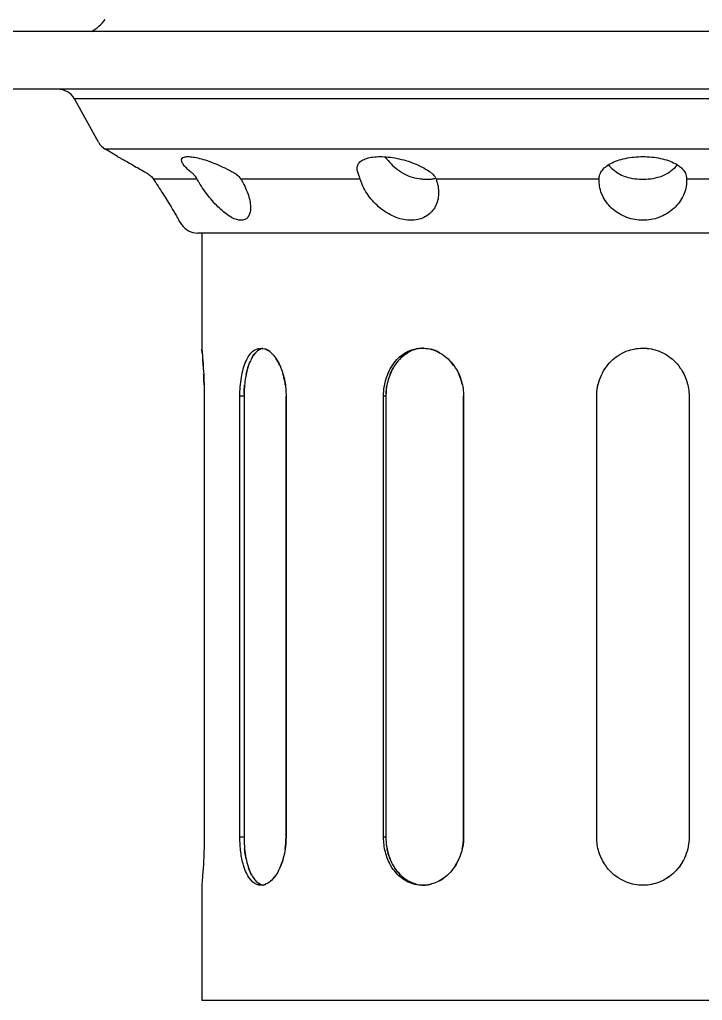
# Model space of a CAD drawing. Header units: millimetres. Extents: x 0 to 13338, y 0 to 11580.
# Drawn here: x 12715.1 to 12786.3, y 4940.7 to 5043 of the extents above; entities that cross this region are included whole.
import ezdxf

# ---------------------------------------------------------------- set-up
doc = ezdxf.new("R2010")
doc.units = ezdxf.units.MM
doc.layers.add('dwgmodels.com', color=250, linetype='Continuous')

# ---------------------------------------------------------------- blocks, each defined once
blk = doc.blocks.new('Public Light 11_side_dwgmodels.com')
at = {"color": 0}
for p, q in [((590.61, 4330.92), (442.61, 4330.92)), ((590.61, 4330.92), (442.61, 4330.92)), ((586.91, 4324.92), (446.32, 4324.92)), ((586.91, 4324.92), (446.32, 4324.92)), ((575.88, 4323.9), (457.35, 4323.9)), ((575.88, 4323.9), (457.35, 4323.9)), ((459.85, 4319.39), (457.35, 4323.9)), ((572.65, 4318.65), (460.57, 4318.65)), ((572.65, 4318.65), (460.57, 4318.65)), ((461.84, 4317.89), (460.57, 4318.65)), ((470.13, 4315.55), (465.57, 4315.55)), ((470.13, 4315.55), (465.57, 4315.55)), ((487.14, 4315.55), (474.69, 4315.55)), ((487.14, 4315.55), (474.69, 4315.55)), ((512.05, 4315.55), (495.04, 4315.55)), ((512.05, 4315.55), (495.04, 4315.55)), ((538.19, 4315.55), (521.17, 4315.55)), ((538.19, 4315.55), (521.17, 4315.55)), ((468.52, 4310.81), (468.23, 4311.25)), ((563.04, 4309.92), (470.18, 4309.92)), ((563.04, 4309.92), (470.18, 4309.92)), ((470.61, 4309.92), (470.61, 4297.92)), ((470.87, 4292.92), (470.87, 4246.92)), ((470.87, 4292.92), (470.87, 4246.92)), ((475.02, 4292.92), (474.59, 4292.92)), ((475.02, 4292.92), (474.59, 4292.92)), ((474.59, 4246.92), (474.59, 4292.92)), ((474.59, 4246.92), (474.59, 4292.92)), ((475.02, 4292.92), (475.02, 4246.92)), ((475.02, 4292.92), (475.02, 4246.92)), ((479.4, 4292.92), (479.4, 4246.92)), ((479.4, 4292.92), (479.4, 4292.92)), ((479.4, 4292.92), (479.4, 4292.92)), ((479.4, 4246.92), (479.4, 4292.92)), ((479.4, 4292.92), (479.4, 4246.92)), ((479.4, 4246.92), (479.4, 4292.92)), ((489.82, 4292.92), (489.57, 4292.92)), ((489.57, 4246.92), (489.57, 4292.92)), ((489.82, 4292.92), (489.57, 4292.92)), ((489.57, 4246.92), (489.57, 4292.92)), ((489.82, 4292.92), (489.82, 4246.92)), ((489.82, 4292.92), (489.82, 4246.92)), ((497.91, 4292.92), (497.91, 4292.92)), ((497.91, 4246.92), (497.91, 4292.92)), ((497.91, 4292.92), (497.91, 4246.92)), ((497.91, 4292.92), (497.91, 4292.92)), ((497.91, 4292.92), (497.91, 4246.92)), ((497.91, 4246.92), (497.91, 4292.92)), ((511.8, 4246.92), (511.8, 4292.92)), ((511.8, 4246.92), (511.8, 4292.92)), ((521.43, 4292.92), (521.43, 4246.92)), ((521.43, 4292.92), (521.43, 4246.92)), ((521.43, 4292.92), (521.43, 4246.92)), ((521.43, 4292.92), (521.43, 4246.92)), ((475.02, 4246.92), (474.59, 4246.92)), ((475.02, 4246.92), (474.59, 4246.92)), ((479.4, 4246.92), (479.4, 4246.92)), ((479.4, 4246.92), (479.4, 4246.92)), ((489.82, 4246.92), (489.57, 4246.92)), ((489.82, 4246.92), (489.57, 4246.92)), ((497.91, 4246.92), (497.91, 4246.92)), ((497.91, 4246.92), (497.91, 4246.92)), ((470.61, 4241.92), (470.61, 4229.92)), ((562.61, 4229.92), (470.61, 4229.92)), ((562.61, 4229.92), (470.61, 4229.92))]:
    blk.add_line(p, q, dxfattribs=at)
for centre, radius, start, end in [((456.61, 4335.27), 5, 299.7296, 321.8332), ((455.6, 4322.92), 2, 29.0581, 90), ((461.6, 4320.36), 2, 209.0581, 239.0362), ((470.18, 4311.92), 2, 213.6901, 270)]:
    blk.add_arc(centre, radius, start, end, dxfattribs=at)
for points, knots in [([(461.84, 4317.89), (461.84, 4317.89), (461.86, 4317.88), (461.98, 4317.81), (462.06, 4317.77), (462.29, 4317.64), (462.43, 4317.56), (462.76, 4317.39), (462.94, 4317.28), (463.33, 4317.06), (463.55, 4316.94), (464.02, 4316.67), (464.28, 4316.53), (464.67, 4316.3), (464.79, 4316.23), (464.92, 4316.16)], [20.347716, 20.347716, 20.347716, 20.347716, 21.254439, 21.254439, 22.161163, 22.161163, 23.067886, 23.067886, 23.97461, 23.97461, 24.885748, 24.885748, 25.796886, 25.796886, 26.225618, 26.225618, 26.225618, 26.225618]), ([(461.84, 4317.89), (461.84, 4317.89), (461.86, 4317.88), (461.98, 4317.81), (462.06, 4317.77), (462.29, 4317.64), (462.43, 4317.56), (462.76, 4317.39), (462.94, 4317.28), (463.33, 4317.06), (463.55, 4316.94), (464.02, 4316.67), (464.28, 4316.53), (464.67, 4316.3), (464.79, 4316.23), (464.92, 4316.16)], [20.347716, 20.347716, 20.347716, 20.347716, 21.254439, 21.254439, 22.161163, 22.161163, 23.067886, 23.067886, 23.97461, 23.97461, 24.885748, 24.885748, 25.796886, 25.796886, 26.225618, 26.225618, 26.225618, 26.225618]), ([(469.63, 4316.16), (469.53, 4316.23), (469.45, 4316.3), (469.19, 4316.53), (469.03, 4316.67), (468.79, 4316.94), (468.69, 4317.06), (468.56, 4317.28), (468.52, 4317.39), (468.49, 4317.56), (468.51, 4317.64), (468.6, 4317.77), (468.68, 4317.81), (468.89, 4317.88), (469.02, 4317.89), (469.33, 4317.89), (469.51, 4317.88), (469.91, 4317.81), (470.14, 4317.77), (470.63, 4317.64), (470.89, 4317.56), (471.43, 4317.39), (471.7, 4317.28), (472.25, 4317.06), (472.53, 4316.94), (473.1, 4316.67), (473.39, 4316.53), (473.81, 4316.3), (473.94, 4316.23), (474.06, 4316.16)], [14.469813, 14.469813, 14.469813, 14.469813, 14.898545, 14.898545, 15.809683, 15.809683, 16.720821, 16.720821, 17.627545, 17.627545, 18.534268, 18.534268, 19.440992, 19.440992, 20.347716, 20.347716, 21.254439, 21.254439, 22.161163, 22.161163, 23.067886, 23.067886, 23.97461, 23.97461, 24.885748, 24.885748, 25.796886, 25.796886, 26.225618, 26.225618, 26.225618, 26.225618]), ([(469.63, 4316.16), (469.53, 4316.23), (469.45, 4316.3), (469.19, 4316.53), (469.03, 4316.67), (468.79, 4316.94), (468.69, 4317.06), (468.56, 4317.28), (468.52, 4317.39), (468.49, 4317.56), (468.51, 4317.64), (468.6, 4317.77), (468.68, 4317.81), (468.89, 4317.88), (469.02, 4317.89), (469.33, 4317.89), (469.51, 4317.88), (469.91, 4317.81), (470.14, 4317.77), (470.63, 4317.64), (470.89, 4317.56), (471.43, 4317.39), (471.7, 4317.28), (472.25, 4317.06), (472.53, 4316.94), (473.1, 4316.67), (473.39, 4316.53), (473.81, 4316.3), (473.94, 4316.23), (474.06, 4316.16)], [14.469813, 14.469813, 14.469813, 14.469813, 14.898545, 14.898545, 15.809683, 15.809683, 16.720821, 16.720821, 17.627545, 17.627545, 18.534268, 18.534268, 19.440992, 19.440992, 20.347716, 20.347716, 21.254439, 21.254439, 22.161163, 22.161163, 23.067886, 23.067886, 23.97461, 23.97461, 24.885748, 24.885748, 25.796886, 25.796886, 26.225618, 26.225618, 26.225618, 26.225618]), ([(486.92, 4316.16), (486.89, 4316.23), (486.86, 4316.3), (486.8, 4316.53), (486.79, 4316.67), (486.84, 4316.94), (486.89, 4317.06), (487.05, 4317.28), (487.16, 4317.39), (487.44, 4317.56), (487.61, 4317.64), (488.01, 4317.77), (488.23, 4317.81), (488.71, 4317.88), (488.96, 4317.89), (489.49, 4317.89), (489.77, 4317.88), (490.36, 4317.81), (490.67, 4317.77), (491.29, 4317.64), (491.6, 4317.56), (492.21, 4317.39), (492.5, 4317.28), (493.05, 4317.06), (493.32, 4316.94), (493.84, 4316.67), (494.09, 4316.53), (494.42, 4316.3), (494.51, 4316.23), (494.61, 4316.16)], [14.469813, 14.469813, 14.469813, 14.469813, 14.898545, 14.898545, 15.809683, 15.809683, 16.720821, 16.720821, 17.627545, 17.627545, 18.534268, 18.534268, 19.440992, 19.440992, 20.347716, 20.347716, 21.254439, 21.254439, 22.161163, 22.161163, 23.067886, 23.067886, 23.97461, 23.97461, 24.885748, 24.885748, 25.796886, 25.796886, 26.225618, 26.225618, 26.225618, 26.225618]), ([(486.92, 4316.16), (486.89, 4316.23), (486.86, 4316.3), (486.8, 4316.53), (486.79, 4316.67), (486.84, 4316.94), (486.89, 4317.06), (487.05, 4317.28), (487.16, 4317.39), (487.44, 4317.56), (487.61, 4317.64), (488.01, 4317.77), (488.23, 4317.81), (488.71, 4317.88), (488.96, 4317.89), (489.49, 4317.89), (489.77, 4317.88), (490.36, 4317.81), (490.67, 4317.77), (491.29, 4317.64), (491.6, 4317.56), (492.21, 4317.39), (492.5, 4317.28), (493.05, 4317.06), (493.32, 4316.94), (493.84, 4316.67), (494.09, 4316.53), (494.42, 4316.3), (494.51, 4316.23), (494.61, 4316.16)], [14.469813, 14.469813, 14.469813, 14.469813, 14.898545, 14.898545, 15.809683, 15.809683, 16.720821, 16.720821, 17.627545, 17.627545, 18.534268, 18.534268, 19.440992, 19.440992, 20.347716, 20.347716, 21.254439, 21.254439, 22.161163, 22.161163, 23.067886, 23.067886, 23.97461, 23.97461, 24.885748, 24.885748, 25.796886, 25.796886, 26.225618, 26.225618, 26.225618, 26.225618]), ([(489.71, 4317.87), (489.72, 4317.86), (489.74, 4317.84), (489.93, 4317.58), (490.14, 4317.35), (490.57, 4316.91), (490.8, 4316.71), (491.16, 4316.44), (491.29, 4316.35), (491.42, 4316.26)], [1.70545, 1.70545, 1.70545, 1.70545, 1.765373, 1.765373, 2.648059, 2.648059, 3.530746, 3.530746, 3.994297, 3.994297, 3.994297, 3.994297]), ([(489.71, 4317.87), (489.72, 4317.86), (489.74, 4317.84), (489.93, 4317.58), (490.14, 4317.35), (490.57, 4316.91), (490.8, 4316.71), (491.16, 4316.44), (491.29, 4316.35), (491.42, 4316.26)], [1.70545, 1.70545, 1.70545, 1.70545, 1.765373, 1.765373, 2.648059, 2.648059, 3.530746, 3.530746, 3.994297, 3.994297, 3.994297, 3.994297]), ([(512.18, 4316.16), (512.21, 4316.23), (512.25, 4316.3), (512.41, 4316.53), (512.54, 4316.67), (512.87, 4316.94), (513.06, 4317.06), (513.47, 4317.28), (513.7, 4317.39), (514.21, 4317.56), (514.49, 4317.64), (515.08, 4317.77), (515.38, 4317.81), (516, 4317.88), (516.31, 4317.89), (516.92, 4317.89), (517.23, 4317.88), (517.85, 4317.81), (518.15, 4317.77), (518.74, 4317.64), (519.02, 4317.56), (519.53, 4317.39), (519.76, 4317.28), (520.17, 4317.06), (520.36, 4316.94), (520.68, 4316.67), (520.82, 4316.53), (520.97, 4316.3), (521.02, 4316.23), (521.05, 4316.16)], [14.469813, 14.469813, 14.469813, 14.469813, 14.898545, 14.898545, 15.809683, 15.809683, 16.720821, 16.720821, 17.627545, 17.627545, 18.534268, 18.534268, 19.440992, 19.440992, 20.347716, 20.347716, 21.254439, 21.254439, 22.161163, 22.161163, 23.067886, 23.067886, 23.97461, 23.97461, 24.885748, 24.885748, 25.796886, 25.796886, 26.225618, 26.225618, 26.225618, 26.225618]), ([(512.18, 4316.16), (512.21, 4316.23), (512.25, 4316.3), (512.41, 4316.53), (512.54, 4316.67), (512.87, 4316.94), (513.06, 4317.06), (513.47, 4317.28), (513.7, 4317.39), (514.21, 4317.56), (514.49, 4317.64), (515.08, 4317.77), (515.38, 4317.81), (516, 4317.88), (516.31, 4317.89), (516.92, 4317.89), (517.23, 4317.88), (517.85, 4317.81), (518.15, 4317.77), (518.74, 4317.64), (519.02, 4317.56), (519.53, 4317.39), (519.76, 4317.28), (520.17, 4317.06), (520.36, 4316.94), (520.68, 4316.67), (520.82, 4316.53), (520.97, 4316.3), (521.02, 4316.23), (521.05, 4316.16)], [14.469813, 14.469813, 14.469813, 14.469813, 14.898545, 14.898545, 15.809683, 15.809683, 16.720821, 16.720821, 17.627545, 17.627545, 18.534268, 18.534268, 19.440992, 19.440992, 20.347716, 20.347716, 21.254439, 21.254439, 22.161163, 22.161163, 23.067886, 23.067886, 23.97461, 23.97461, 24.885748, 24.885748, 25.796886, 25.796886, 26.225618, 26.225618, 26.225618, 26.225618]), ([(464.92, 4316.16), (465.05, 4316.08), (465.17, 4315.99), (465.39, 4315.79), (465.48, 4315.67), (465.57, 4315.55)], [-0.9069538, -0.9069538, -0.9069538, -0.9069538, -0.4485006, -0.4485006, 0, 0, 0, 0]), ([(464.92, 4316.16), (465.05, 4316.08), (465.17, 4315.99), (465.39, 4315.79), (465.48, 4315.67), (465.57, 4315.55)], [-0.9069538, -0.9069538, -0.9069538, -0.9069538, -0.4485006, -0.4485006, 0, 0, 0, 0]), ([(470.13, 4315.55), (470.04, 4315.7), (469.94, 4315.84), (469.77, 4316.03), (469.7, 4316.1), (469.63, 4316.16)], [-4.053467, -4.053467, -4.053467, -4.053467, -3.5042451, -3.5042451, -3.1494421, -3.1494421, -3.1494421, -3.1494421]), ([(470.13, 4315.55), (470.04, 4315.7), (469.94, 4315.84), (469.77, 4316.03), (469.7, 4316.1), (469.63, 4316.16)], [-4.053467, -4.053467, -4.053467, -4.053467, -3.5042451, -3.5042451, -3.1494421, -3.1494421, -3.1494421, -3.1494421]), ([(474.06, 4316.16), (474.12, 4316.12), (474.18, 4316.08), (474.42, 4315.91), (474.57, 4315.74), (474.69, 4315.55)], [-0.9093199, -0.9093199, -0.9093199, -0.9093199, -0.699633, -0.699633, 0, 0, 0, 0]), ([(474.06, 4316.16), (474.12, 4316.12), (474.18, 4316.08), (474.42, 4315.91), (474.57, 4315.74), (474.69, 4315.55)], [-0.9093199, -0.9093199, -0.9093199, -0.9093199, -0.699633, -0.699633, 0, 0, 0, 0]), ([(487.14, 4315.55), (487.1, 4315.7), (487.05, 4315.84), (486.98, 4316.03), (486.95, 4316.1), (486.92, 4316.16)], [-4.053467, -4.053467, -4.053467, -4.053467, -3.5042451, -3.5042451, -3.1494421, -3.1494421, -3.1494421, -3.1494421]), ([(487.14, 4315.55), (487.1, 4315.7), (487.05, 4315.84), (486.98, 4316.03), (486.95, 4316.1), (486.92, 4316.16)], [-4.053467, -4.053467, -4.053467, -4.053467, -3.5042451, -3.5042451, -3.1494421, -3.1494421, -3.1494421, -3.1494421]), ([(491.42, 4316.26), (491.7, 4316.08), (492, 4315.94), (492.63, 4315.72), (492.96, 4315.64), (493.46, 4315.57), (493.64, 4315.55), (493.95, 4315.54), (494.08, 4315.53), (494.36, 4315.54), (494.5, 4315.55), (494.76, 4315.58), (494.89, 4315.6), (495.01, 4315.63)], [-5.552406, -5.552406, -5.552406, -5.552406, -4.619867, -4.619867, -3.643063, -3.643063, -3.106776, -3.106776, -2.67758, -2.67758, -2.206806, -2.206806, -1.763231, -1.763231, -1.763231, -1.763231]), ([(491.42, 4316.26), (491.7, 4316.08), (492, 4315.94), (492.63, 4315.72), (492.96, 4315.64), (493.46, 4315.57), (493.64, 4315.55), (493.95, 4315.54), (494.08, 4315.53), (494.36, 4315.54), (494.5, 4315.55), (494.76, 4315.58), (494.89, 4315.6), (495.01, 4315.63)], [-5.552406, -5.552406, -5.552406, -5.552406, -4.619867, -4.619867, -3.643063, -3.643063, -3.106776, -3.106776, -2.67758, -2.67758, -2.206806, -2.206806, -1.763231, -1.763231, -1.763231, -1.763231]), ([(494.61, 4316.16), (494.65, 4316.12), (494.69, 4316.08), (494.86, 4315.91), (494.97, 4315.74), (495.04, 4315.55)], [-0.9093199, -0.9093199, -0.9093199, -0.9093199, -0.699633, -0.699633, 0, 0, 0, 0]), ([(494.61, 4316.16), (494.65, 4316.12), (494.69, 4316.08), (494.86, 4315.91), (494.97, 4315.74), (495.04, 4315.55)], [-0.9093199, -0.9093199, -0.9093199, -0.9093199, -0.699633, -0.699633, 0, 0, 0, 0]), ([(512.05, 4315.55), (512.06, 4315.67), (512.07, 4315.79), (512.11, 4315.99), (512.14, 4316.08), (512.18, 4316.16)], [-0.9074615, -0.9074615, -0.9074615, -0.9074615, -0.4584899, -0.4584899, 0, 0, 0, 0]), ([(512.05, 4315.55), (512.06, 4315.67), (512.07, 4315.79), (512.11, 4315.99), (512.14, 4316.08), (512.18, 4316.16)], [-0.9074615, -0.9074615, -0.9074615, -0.9074615, -0.4584899, -0.4584899, 0, 0, 0, 0]), ([(513.02, 4317.03), (513.17, 4316.85), (513.34, 4316.68), (513.63, 4316.44), (513.75, 4316.35), (513.87, 4316.26)], [2.780722, 2.780722, 2.780722, 2.780722, 3.530746, 3.530746, 3.994297, 3.994297, 3.994297, 3.994297]), ([(513.02, 4317.03), (513.17, 4316.85), (513.34, 4316.68), (513.63, 4316.44), (513.75, 4316.35), (513.87, 4316.26)], [2.780722, 2.780722, 2.780722, 2.780722, 3.530746, 3.530746, 3.994297, 3.994297, 3.994297, 3.994297]), ([(513.87, 4316.26), (514.08, 4316.11), (514.31, 4315.99), (514.79, 4315.8), (515.03, 4315.73), (515.6, 4315.6), (515.92, 4315.56), (516.56, 4315.53), (516.87, 4315.53), (517.52, 4315.59), (517.86, 4315.64), (518.62, 4315.85), (519.02, 4316.02), (519.36, 4316.26)], [-5.580479, -5.580479, -5.580479, -5.580479, -4.807847, -4.807847, -4.079936, -4.079936, -3.146395, -3.146395, -2.292395, -2.292395, -1.313179, -1.313179, 0, 0, 0, 0]), ([(513.87, 4316.26), (514.08, 4316.11), (514.31, 4315.99), (514.79, 4315.8), (515.03, 4315.73), (515.6, 4315.6), (515.92, 4315.56), (516.56, 4315.53), (516.87, 4315.53), (517.52, 4315.59), (517.86, 4315.64), (518.62, 4315.85), (519.02, 4316.02), (519.36, 4316.26)], [-5.580479, -5.580479, -5.580479, -5.580479, -4.807847, -4.807847, -4.079936, -4.079936, -3.146395, -3.146395, -2.292395, -2.292395, -1.313179, -1.313179, 0, 0, 0, 0]), ([(519.36, 4316.26), (519.48, 4316.35), (519.6, 4316.44), (519.89, 4316.68), (520.05, 4316.85), (520.21, 4317.03)], [9.675314, 9.675314, 9.675314, 9.675314, 10.138865, 10.138865, 10.888889, 10.888889, 10.888889, 10.888889]), ([(519.36, 4316.26), (519.48, 4316.35), (519.6, 4316.44), (519.89, 4316.68), (520.05, 4316.85), (520.21, 4317.03)], [9.675314, 9.675314, 9.675314, 9.675314, 10.138865, 10.138865, 10.888889, 10.888889, 10.888889, 10.888889]), ([(521.05, 4316.16), (521.09, 4316.08), (521.11, 4315.99), (521.16, 4315.79), (521.17, 4315.67), (521.17, 4315.55)], [-0.9069538, -0.9069538, -0.9069538, -0.9069538, -0.4485006, -0.4485006, 0, 0, 0, 0]), ([(521.05, 4316.16), (521.09, 4316.08), (521.11, 4315.99), (521.16, 4315.79), (521.17, 4315.67), (521.17, 4315.55)], [-0.9069538, -0.9069538, -0.9069538, -0.9069538, -0.4485006, -0.4485006, 0, 0, 0, 0]), ([(465.57, 4315.55), (465.65, 4315.43), (465.73, 4315.3), (465.98, 4314.94), (466.14, 4314.68), (466.47, 4314.17), (466.63, 4313.92), (466.94, 4313.43), (467.08, 4313.2), (467.35, 4312.76), (467.47, 4312.56), (467.67, 4312.21), (467.77, 4312.06), (467.93, 4311.77), (468, 4311.65), (468.12, 4311.45), (468.16, 4311.37), (468.22, 4311.27), (468.23, 4311.25), (468.23, 4311.25)], [-14.134817, -14.134817, -14.134817, -14.134817, -13.697975, -13.697975, -12.813723, -12.813723, -11.929471, -11.929471, -11.045219, -11.045219, -10.160967, -10.160967, -9.332972, -9.332972, -8.504977, -8.504977, -7.676982, -7.676982, -6.848987, -6.848987, -6.848987, -6.848987]), ([(465.57, 4315.55), (465.65, 4315.43), (465.73, 4315.3), (465.98, 4314.94), (466.14, 4314.68), (466.47, 4314.17), (466.63, 4313.92), (466.94, 4313.43), (467.08, 4313.2), (467.35, 4312.76), (467.47, 4312.56), (467.67, 4312.21), (467.77, 4312.06), (467.93, 4311.77), (468, 4311.65), (468.12, 4311.45), (468.16, 4311.37), (468.22, 4311.27), (468.23, 4311.25), (468.23, 4311.25)], [-14.134817, -14.134817, -14.134817, -14.134817, -13.697975, -13.697975, -12.813723, -12.813723, -11.929471, -11.929471, -11.045219, -11.045219, -10.160967, -10.160967, -9.332972, -9.332972, -8.504977, -8.504977, -7.676982, -7.676982, -6.848987, -6.848987, -6.848987, -6.848987]), ([(474.69, 4315.55), (474.76, 4315.43), (474.83, 4315.3), (475.03, 4314.94), (475.15, 4314.68), (475.37, 4314.17), (475.46, 4313.92), (475.6, 4313.43), (475.64, 4313.2), (475.7, 4312.76), (475.71, 4312.56), (475.68, 4312.21), (475.65, 4312.06), (475.56, 4311.77), (475.49, 4311.65), (475.32, 4311.45), (475.21, 4311.37), (474.98, 4311.27), (474.85, 4311.25), (474.57, 4311.25), (474.42, 4311.27), (474.09, 4311.37), (473.91, 4311.45), (473.54, 4311.65), (473.35, 4311.77), (472.97, 4312.06), (472.78, 4312.21), (472.4, 4312.56), (472.19, 4312.76), (471.79, 4313.2), (471.59, 4313.43), (471.2, 4313.92), (471.01, 4314.17), (470.65, 4314.68), (470.49, 4314.94), (470.34, 4315.18), (470.27, 4315.3), (470.2, 4315.43), (470.13, 4315.55)], [-14.134817, -14.134817, -14.134817, -14.134817, -13.697975, -13.697975, -12.813723, -12.813723, -11.929471, -11.929471, -11.045219, -11.045219, -10.160967, -10.160967, -9.332972, -9.332972, -8.504977, -8.504977, -7.676982, -7.676982, -6.848987, -6.848987, -6.020992, -6.020992, -5.192997, -5.192997, -4.365002, -4.365002, -3.537007, -3.537007, -2.652756, -2.652756, -1.768504, -1.768504, -0.884252, -0.884252, 0, 0, 0, 0.436843, 0.436843, 0.436843, 0.436843]), ([(474.69, 4315.55), (474.76, 4315.43), (474.83, 4315.3), (475.03, 4314.94), (475.15, 4314.68), (475.37, 4314.17), (475.46, 4313.92), (475.6, 4313.43), (475.64, 4313.2), (475.7, 4312.76), (475.71, 4312.56), (475.68, 4312.21), (475.65, 4312.06), (475.56, 4311.77), (475.49, 4311.65), (475.32, 4311.45), (475.21, 4311.37), (474.98, 4311.27), (474.85, 4311.25), (474.57, 4311.25), (474.42, 4311.27), (474.09, 4311.37), (473.91, 4311.45), (473.54, 4311.65), (473.35, 4311.77), (472.97, 4312.06), (472.78, 4312.21), (472.4, 4312.56), (472.19, 4312.76), (471.79, 4313.2), (471.59, 4313.43), (471.2, 4313.92), (471.01, 4314.17), (470.65, 4314.68), (470.49, 4314.94), (470.34, 4315.18), (470.27, 4315.3), (470.2, 4315.43), (470.13, 4315.55)], [-14.134817, -14.134817, -14.134817, -14.134817, -13.697975, -13.697975, -12.813723, -12.813723, -11.929471, -11.929471, -11.045219, -11.045219, -10.160967, -10.160967, -9.332972, -9.332972, -8.504977, -8.504977, -7.676982, -7.676982, -6.848987, -6.848987, -6.020992, -6.020992, -5.192997, -5.192997, -4.365002, -4.365002, -3.537007, -3.537007, -2.652756, -2.652756, -1.768504, -1.768504, -0.884252, -0.884252, 0, 0, 0, 0.436843, 0.436843, 0.436843, 0.436843]), ([(495.04, 4315.55), (495.09, 4315.43), (495.13, 4315.3), (495.23, 4314.94), (495.28, 4314.68), (495.32, 4314.17), (495.31, 4313.92), (495.25, 4313.43), (495.19, 4313.2), (495.02, 4312.76), (494.91, 4312.56), (494.66, 4312.21), (494.51, 4312.06), (494.18, 4311.77), (493.99, 4311.65), (493.58, 4311.45), (493.36, 4311.37), (492.9, 4311.27), (492.66, 4311.25), (492.18, 4311.25), (491.93, 4311.27), (491.41, 4311.37), (491.15, 4311.45), (490.62, 4311.65), (490.36, 4311.77), (489.86, 4312.06), (489.63, 4312.21), (489.17, 4312.56), (488.94, 4312.76), (488.51, 4313.2), (488.3, 4313.43), (487.93, 4313.92), (487.76, 4314.17), (487.48, 4314.68), (487.36, 4314.94), (487.27, 4315.18), (487.22, 4315.3), (487.18, 4315.43), (487.14, 4315.55)], [-14.134817, -14.134817, -14.134817, -14.134817, -13.697975, -13.697975, -12.813723, -12.813723, -11.929471, -11.929471, -11.045219, -11.045219, -10.160967, -10.160967, -9.332972, -9.332972, -8.504977, -8.504977, -7.676982, -7.676982, -6.848987, -6.848987, -6.020992, -6.020992, -5.192997, -5.192997, -4.365002, -4.365002, -3.537007, -3.537007, -2.652756, -2.652756, -1.768504, -1.768504, -0.884252, -0.884252, 0, 0, 0, 0.436843, 0.436843, 0.436843, 0.436843]), ([(495.04, 4315.55), (495.09, 4315.43), (495.13, 4315.3), (495.23, 4314.94), (495.28, 4314.68), (495.32, 4314.17), (495.31, 4313.92), (495.25, 4313.43), (495.19, 4313.2), (495.02, 4312.76), (494.91, 4312.56), (494.66, 4312.21), (494.51, 4312.06), (494.18, 4311.77), (493.99, 4311.65), (493.58, 4311.45), (493.36, 4311.37), (492.9, 4311.27), (492.66, 4311.25), (492.18, 4311.25), (491.93, 4311.27), (491.41, 4311.37), (491.15, 4311.45), (490.62, 4311.65), (490.36, 4311.77), (489.86, 4312.06), (489.63, 4312.21), (489.17, 4312.56), (488.94, 4312.76), (488.51, 4313.2), (488.3, 4313.43), (487.93, 4313.92), (487.76, 4314.17), (487.48, 4314.68), (487.36, 4314.94), (487.27, 4315.18), (487.22, 4315.3), (487.18, 4315.43), (487.14, 4315.55)], [-14.134817, -14.134817, -14.134817, -14.134817, -13.697975, -13.697975, -12.813723, -12.813723, -11.929471, -11.929471, -11.045219, -11.045219, -10.160967, -10.160967, -9.332972, -9.332972, -8.504977, -8.504977, -7.676982, -7.676982, -6.848987, -6.848987, -6.020992, -6.020992, -5.192997, -5.192997, -4.365002, -4.365002, -3.537007, -3.537007, -2.652756, -2.652756, -1.768504, -1.768504, -0.884252, -0.884252, 0, 0, 0, 0.436843, 0.436843, 0.436843, 0.436843]), ([(521.17, 4315.55), (521.18, 4315.43), (521.18, 4315.3), (521.16, 4314.94), (521.12, 4314.68), (520.97, 4314.17), (520.88, 4313.92), (520.62, 4313.43), (520.47, 4313.2), (520.12, 4312.76), (519.92, 4312.56), (519.52, 4312.21), (519.3, 4312.06), (518.82, 4311.77), (518.56, 4311.65), (518.02, 4311.45), (517.74, 4311.37), (517.17, 4311.27), (516.89, 4311.25), (516.34, 4311.25), (516.05, 4311.27), (515.49, 4311.37), (515.21, 4311.45), (514.67, 4311.65), (514.41, 4311.77), (513.93, 4312.06), (513.71, 4312.21), (513.3, 4312.56), (513.11, 4312.76), (512.76, 4313.2), (512.6, 4313.43), (512.35, 4313.92), (512.25, 4314.17), (512.11, 4314.68), (512.07, 4314.94), (512.06, 4315.18), (512.05, 4315.3), (512.05, 4315.43), (512.05, 4315.55)], [-14.134817, -14.134817, -14.134817, -14.134817, -13.697975, -13.697975, -12.813723, -12.813723, -11.929471, -11.929471, -11.045219, -11.045219, -10.160967, -10.160967, -9.332972, -9.332972, -8.504977, -8.504977, -7.676982, -7.676982, -6.848987, -6.848987, -6.020992, -6.020992, -5.192997, -5.192997, -4.365002, -4.365002, -3.537007, -3.537007, -2.652756, -2.652756, -1.768504, -1.768504, -0.884252, -0.884252, 0, 0, 0, 0.436843, 0.436843, 0.436843, 0.436843]), ([(521.17, 4315.55), (521.18, 4315.43), (521.18, 4315.3), (521.16, 4314.94), (521.12, 4314.68), (520.97, 4314.17), (520.88, 4313.92), (520.62, 4313.43), (520.47, 4313.2), (520.12, 4312.76), (519.92, 4312.56), (519.52, 4312.21), (519.3, 4312.06), (518.82, 4311.77), (518.56, 4311.65), (518.02, 4311.45), (517.74, 4311.37), (517.17, 4311.27), (516.89, 4311.25), (516.34, 4311.25), (516.05, 4311.27), (515.49, 4311.37), (515.21, 4311.45), (514.67, 4311.65), (514.41, 4311.77), (513.93, 4312.06), (513.71, 4312.21), (513.3, 4312.56), (513.11, 4312.76), (512.76, 4313.2), (512.6, 4313.43), (512.35, 4313.92), (512.25, 4314.17), (512.11, 4314.68), (512.07, 4314.94), (512.06, 4315.18), (512.05, 4315.3), (512.05, 4315.43), (512.05, 4315.55)], [-14.134817, -14.134817, -14.134817, -14.134817, -13.697975, -13.697975, -12.813723, -12.813723, -11.929471, -11.929471, -11.045219, -11.045219, -10.160967, -10.160967, -9.332972, -9.332972, -8.504977, -8.504977, -7.676982, -7.676982, -6.848987, -6.848987, -6.020992, -6.020992, -5.192997, -5.192997, -4.365002, -4.365002, -3.537007, -3.537007, -2.652756, -2.652756, -1.768504, -1.768504, -0.884252, -0.884252, 0, 0, 0, 0.436843, 0.436843, 0.436843, 0.436843]), ([(470.61, 4297.92), (470.61, 4297.92), (470.62, 4297.9), (470.63, 4297.74), (470.65, 4297.53), (470.71, 4296.89), (470.74, 4296.48), (470.8, 4295.42), (470.83, 4294.95), (470.86, 4293.96), (470.87, 4293.44), (470.87, 4292.92)], [8.554863, 8.554863, 8.554863, 8.554863, 10.029938, 10.029938, 12.68358, 12.68358, 14.53656, 14.53656, 15.7687, 15.7687, 17.012653, 17.012653, 17.012653, 17.012653]), ([(470.61, 4297.92), (470.61, 4297.92), (470.62, 4297.9), (470.63, 4297.74), (470.65, 4297.53), (470.71, 4296.89), (470.74, 4296.48), (470.8, 4295.42), (470.83, 4294.95), (470.86, 4293.96), (470.87, 4293.44), (470.87, 4292.92)], [8.554863, 8.554863, 8.554863, 8.554863, 10.029938, 10.029938, 12.68358, 12.68358, 14.53656, 14.53656, 15.7687, 15.7687, 17.012653, 17.012653, 17.012653, 17.012653]), ([(474.59, 4292.92), (474.59, 4293.53), (474.63, 4294.2), (474.8, 4295.18), (474.86, 4295.48), (475.12, 4296.38), (475.33, 4296.82), (475.8, 4297.53), (476.08, 4297.73), (476.61, 4297.95), (476.92, 4297.95), (477.5, 4297.74), (477.81, 4297.53), (478.34, 4296.89), (478.62, 4296.48), (479.04, 4295.42), (479.18, 4294.95), (479.36, 4293.96), (479.4, 4293.44), (479.4, 4292.92)], [0, 0, 0, 0, 1.816147, 1.816147, 2.643576, 2.643576, 4.503274, 4.503274, 7.026652, 7.026652, 10.029938, 10.029938, 12.68358, 12.68358, 14.53656, 14.53656, 15.7687, 15.7687, 17.012653, 17.012653, 17.012653, 17.012653]), ([(474.59, 4292.92), (474.59, 4293.53), (474.63, 4294.2), (474.8, 4295.18), (474.86, 4295.48), (475.12, 4296.38), (475.33, 4296.82), (475.8, 4297.53), (476.08, 4297.73), (476.61, 4297.95), (476.92, 4297.95), (477.5, 4297.74), (477.81, 4297.53), (478.34, 4296.89), (478.62, 4296.48), (479.04, 4295.42), (479.18, 4294.95), (479.36, 4293.96), (479.4, 4293.44), (479.4, 4292.92)], [0, 0, 0, 0, 1.816147, 1.816147, 2.643576, 2.643576, 4.503274, 4.503274, 7.026652, 7.026652, 10.029938, 10.029938, 12.68358, 12.68358, 14.53656, 14.53656, 15.7687, 15.7687, 17.012653, 17.012653, 17.012653, 17.012653]), ([(476.99, 4297.9), (476.92, 4297.89), (476.84, 4297.87), (476.58, 4297.76), (476.28, 4297.59), (475.78, 4296.84), (475.57, 4296.41), (475.28, 4295.42), (475.18, 4294.95), (475.04, 4293.84), (475.02, 4293.31), (475.02, 4292.92)], [8.796505, 8.796505, 8.796505, 8.796505, 9.481778, 9.481778, 11.265531, 11.265531, 12.52224, 12.52224, 13.445975, 13.445975, 14.59366, 14.59366, 14.59366, 14.59366]), ([(476.99, 4297.9), (476.92, 4297.89), (476.84, 4297.87), (476.58, 4297.76), (476.28, 4297.59), (475.78, 4296.84), (475.57, 4296.41), (475.28, 4295.42), (475.18, 4294.95), (475.04, 4293.84), (475.02, 4293.31), (475.02, 4292.92)], [8.796505, 8.796505, 8.796505, 8.796505, 9.481778, 9.481778, 11.265531, 11.265531, 12.52224, 12.52224, 13.445975, 13.445975, 14.59366, 14.59366, 14.59366, 14.59366]), ([(476.7, 4297.81), (476.72, 4297.82), (476.74, 4297.83), (476.84, 4297.87), (476.92, 4297.89), (476.99, 4297.9)], [6.6114364, 6.6114364, 6.6114364, 6.6114364, 6.8138843, 6.8138843, 7.5178645, 7.5178645, 7.5178645, 7.5178645]), ([(476.7, 4297.81), (476.72, 4297.82), (476.74, 4297.83), (476.84, 4297.87), (476.92, 4297.89), (476.99, 4297.9)], [6.6114364, 6.6114364, 6.6114364, 6.6114364, 6.8138843, 6.8138843, 7.5178645, 7.5178645, 7.5178645, 7.5178645]), ([(489.57, 4292.92), (489.57, 4293.53), (489.66, 4294.2), (489.99, 4295.18), (490.11, 4295.48), (490.6, 4296.38), (491.01, 4296.82), (491.89, 4297.53), (492.39, 4297.73), (493.33, 4297.95), (493.86, 4297.95), (494.85, 4297.74), (495.36, 4297.53), (496.23, 4296.89), (496.68, 4296.48), (497.35, 4295.42), (497.56, 4294.95), (497.84, 4293.96), (497.91, 4293.44), (497.91, 4292.92)], [0, 0, 0, 0, 1.816147, 1.816147, 2.643576, 2.643576, 4.503274, 4.503274, 7.026652, 7.026652, 10.029938, 10.029938, 12.68358, 12.68358, 14.53656, 14.53656, 15.7687, 15.7687, 17.012653, 17.012653, 17.012653, 17.012653]), ([(489.57, 4292.92), (489.57, 4293.53), (489.66, 4294.2), (489.99, 4295.18), (490.11, 4295.48), (490.6, 4296.38), (491.01, 4296.82), (491.89, 4297.53), (492.39, 4297.73), (493.33, 4297.95), (493.86, 4297.95), (494.85, 4297.74), (495.36, 4297.53), (496.23, 4296.89), (496.68, 4296.48), (497.35, 4295.42), (497.56, 4294.95), (497.84, 4293.96), (497.91, 4293.44), (497.91, 4292.92)], [0, 0, 0, 0, 1.816147, 1.816147, 2.643576, 2.643576, 4.503274, 4.503274, 7.026652, 7.026652, 10.029938, 10.029938, 12.68358, 12.68358, 14.53656, 14.53656, 15.7687, 15.7687, 17.012653, 17.012653, 17.012653, 17.012653]), ([(493.74, 4297.92), (493.52, 4297.91), (493.3, 4297.89), (492.75, 4297.76), (492.23, 4297.59), (491.28, 4296.84), (490.89, 4296.41), (490.32, 4295.42), (490.14, 4294.95), (489.86, 4293.84), (489.82, 4293.31), (489.82, 4292.92)], [8.371252, 8.371252, 8.371252, 8.371252, 9.481778, 9.481778, 11.265531, 11.265531, 12.52224, 12.52224, 13.445975, 13.445975, 14.593659, 14.593659, 14.593659, 14.593659]), ([(493.74, 4297.92), (493.52, 4297.91), (493.3, 4297.89), (492.75, 4297.76), (492.23, 4297.59), (491.28, 4296.84), (490.89, 4296.41), (490.32, 4295.42), (490.14, 4294.95), (489.86, 4293.84), (489.82, 4293.31), (489.82, 4292.92)], [8.371252, 8.371252, 8.371252, 8.371252, 9.481778, 9.481778, 11.265531, 11.265531, 12.52224, 12.52224, 13.445975, 13.445975, 14.593659, 14.593659, 14.593659, 14.593659]), ([(511.8, 4292.92), (511.8, 4293.53), (511.91, 4294.2), (512.31, 4295.18), (512.46, 4295.48), (513.06, 4296.38), (513.55, 4296.82), (514.6, 4297.53), (515.2, 4297.73), (516.29, 4297.95), (516.9, 4297.95), (518.03, 4297.74), (518.61, 4297.53), (519.58, 4296.89), (520.08, 4296.48), (520.81, 4295.42), (521.04, 4294.95), (521.35, 4293.96), (521.43, 4293.44), (521.43, 4292.92)], [0, 0, 0, 0, 1.816147, 1.816147, 2.643576, 2.643576, 4.503274, 4.503274, 7.026652, 7.026652, 10.029938, 10.029938, 12.68358, 12.68358, 14.53656, 14.53656, 15.7687, 15.7687, 17.012653, 17.012653, 17.012653, 17.012653]), ([(511.8, 4292.92), (511.8, 4293.53), (511.91, 4294.2), (512.31, 4295.18), (512.46, 4295.48), (513.06, 4296.38), (513.55, 4296.82), (514.6, 4297.53), (515.2, 4297.73), (516.29, 4297.95), (516.9, 4297.95), (518.03, 4297.74), (518.61, 4297.53), (519.58, 4296.89), (520.08, 4296.48), (520.81, 4295.42), (521.04, 4294.95), (521.35, 4293.96), (521.43, 4293.44), (521.43, 4292.92)], [0, 0, 0, 0, 1.816147, 1.816147, 2.643576, 2.643576, 4.503274, 4.503274, 7.026652, 7.026652, 10.029938, 10.029938, 12.68358, 12.68358, 14.53656, 14.53656, 15.7687, 15.7687, 17.012653, 17.012653, 17.012653, 17.012653]), ([(516.61, 4297.92), (516.91, 4297.92), (517.21, 4297.9), (517.56, 4297.83), (517.61, 4297.82), (517.66, 4297.81)], [8.156944, 8.156944, 8.156944, 8.156944, 9.481778, 9.481778, 9.688129, 9.688129, 9.688129, 9.688129]), ([(516.61, 4297.92), (516.91, 4297.92), (517.21, 4297.9), (517.56, 4297.83), (517.61, 4297.82), (517.66, 4297.81)], [8.156944, 8.156944, 8.156944, 8.156944, 9.481778, 9.481778, 9.688129, 9.688129, 9.688129, 9.688129]), ([(475.82, 4296.88), (475.87, 4296.97), (475.92, 4297.05), (476.05, 4297.24), (476.13, 4297.35), (476.22, 4297.44)], [3.866534, 3.866534, 3.866534, 3.866534, 4.321079, 4.321079, 5.13526, 5.13526, 5.13526, 5.13526]), ([(475.82, 4296.88), (475.87, 4296.97), (475.92, 4297.05), (476.05, 4297.24), (476.13, 4297.35), (476.22, 4297.44)], [3.866534, 3.866534, 3.866534, 3.866534, 4.321079, 4.321079, 5.13526, 5.13526, 5.13526, 5.13526]), ([(491.36, 4296.88), (491.46, 4296.97), (491.55, 4297.05), (491.79, 4297.24), (491.95, 4297.35), (492.1, 4297.44)], [3.866534, 3.866534, 3.866534, 3.866534, 4.321079, 4.321079, 5.13526, 5.13526, 5.13526, 5.13526]), ([(491.36, 4296.88), (491.46, 4296.97), (491.55, 4297.05), (491.79, 4297.24), (491.95, 4297.35), (492.1, 4297.44)], [3.866534, 3.866534, 3.866534, 3.866534, 4.321079, 4.321079, 5.13526, 5.13526, 5.13526, 5.13526]), ([(475.24, 4295.19), (475.28, 4295.38), (475.32, 4295.57), (475.41, 4295.87), (475.44, 4295.98), (475.48, 4296.09)], [2.0037388, 2.0037388, 2.0037388, 2.0037388, 2.5006054, 2.5006054, 2.8379979, 2.8379979, 2.8379979, 2.8379979]), ([(475.24, 4295.19), (475.28, 4295.38), (475.32, 4295.57), (475.41, 4295.87), (475.44, 4295.98), (475.48, 4296.09)], [2.0037388, 2.0037388, 2.0037388, 2.0037388, 2.5006054, 2.5006054, 2.8379979, 2.8379979, 2.8379979, 2.8379979]), ([(490.25, 4295.19), (490.33, 4295.38), (490.41, 4295.57), (490.58, 4295.87), (490.65, 4295.98), (490.72, 4296.09)], [2.0037388, 2.0037388, 2.0037388, 2.0037388, 2.5006054, 2.5006054, 2.8379979, 2.8379979, 2.8379979, 2.8379979]), ([(490.25, 4295.19), (490.33, 4295.38), (490.41, 4295.57), (490.58, 4295.87), (490.65, 4295.98), (490.72, 4296.09)], [2.0037388, 2.0037388, 2.0037388, 2.0037388, 2.5006054, 2.5006054, 2.8379979, 2.8379979, 2.8379979, 2.8379979]), ([(470.85, 4294.09), (470.85, 4294.35), (470.84, 4294.61), (470.82, 4294.98), (470.82, 4295.08), (470.81, 4295.19)], [1.1059821, 1.1059821, 1.1059821, 1.1059821, 1.8161475, 1.8161475, 2.1030473, 2.1030473, 2.1030473, 2.1030473]), ([(470.85, 4294.09), (470.85, 4294.35), (470.84, 4294.61), (470.82, 4294.98), (470.82, 4295.08), (470.81, 4295.19)], [1.1059821, 1.1059821, 1.1059821, 1.1059821, 1.8161475, 1.8161475, 2.1030473, 2.1030473, 2.1030473, 2.1030473]), ([(479.32, 4294.09), (479.29, 4294.35), (479.24, 4294.61), (479.15, 4294.98), (479.12, 4295.08), (479.1, 4295.19)], [1.1059821, 1.1059821, 1.1059821, 1.1059821, 1.8161475, 1.8161475, 2.1030473, 2.1030473, 2.1030473, 2.1030473]), ([(479.32, 4294.09), (479.29, 4294.35), (479.24, 4294.61), (479.15, 4294.98), (479.12, 4295.08), (479.1, 4295.19)], [1.1059821, 1.1059821, 1.1059821, 1.1059821, 1.8161475, 1.8161475, 2.1030473, 2.1030473, 2.1030473, 2.1030473]), ([(497.79, 4294.09), (497.73, 4294.35), (497.66, 4294.61), (497.52, 4294.98), (497.48, 4295.08), (497.43, 4295.19)], [1.1059821, 1.1059821, 1.1059821, 1.1059821, 1.8161475, 1.8161475, 2.1030473, 2.1030473, 2.1030473, 2.1030473]), ([(497.79, 4294.09), (497.73, 4294.35), (497.66, 4294.61), (497.52, 4294.98), (497.48, 4295.08), (497.43, 4295.19)], [1.1059821, 1.1059821, 1.1059821, 1.1059821, 1.8161475, 1.8161475, 2.1030473, 2.1030473, 2.1030473, 2.1030473]), ([(470.87, 4246.92), (470.87, 4246.32), (470.85, 4245.65), (470.82, 4244.67), (470.8, 4244.37), (470.75, 4243.47), (470.71, 4243.03), (470.65, 4242.32), (470.63, 4242.12), (470.62, 4241.95), (470.61, 4241.92), (470.61, 4241.92)], [0, 0, 0, 0, 1.816147, 1.816147, 2.643576, 2.643576, 4.503274, 4.503274, 7.026652, 7.026652, 8.554872, 8.554872, 8.554872, 8.554872]), ([(470.87, 4246.92), (470.87, 4246.32), (470.85, 4245.65), (470.82, 4244.67), (470.8, 4244.37), (470.75, 4243.47), (470.71, 4243.03), (470.65, 4242.32), (470.63, 4242.12), (470.62, 4241.95), (470.61, 4241.92), (470.61, 4241.92)], [0, 0, 0, 0, 1.816147, 1.816147, 2.643576, 2.643576, 4.503274, 4.503274, 7.026652, 7.026652, 8.552907, 8.552907, 8.552907, 8.552907]), ([(479.4, 4246.92), (479.4, 4246.32), (479.34, 4245.65), (479.1, 4244.67), (479.01, 4244.37), (478.67, 4243.47), (478.4, 4243.03), (477.82, 4242.32), (477.5, 4242.12), (476.93, 4241.89), (476.63, 4241.89), (476.09, 4242.11), (475.81, 4242.32), (475.38, 4242.96), (475.15, 4243.37), (474.84, 4244.43), (474.75, 4244.9), (474.62, 4245.89), (474.59, 4246.41), (474.59, 4246.92)], [0, 0, 0, 0, 1.816147, 1.816147, 2.643576, 2.643576, 4.503274, 4.503274, 7.026652, 7.026652, 10.029938, 10.029938, 12.68358, 12.68358, 14.536559, 14.536559, 15.768699, 15.768699, 17.012653, 17.012653, 17.012653, 17.012653]), ([(479.4, 4246.92), (479.4, 4246.32), (479.34, 4245.65), (479.1, 4244.67), (479.01, 4244.37), (478.67, 4243.47), (478.4, 4243.03), (477.82, 4242.32), (477.5, 4242.12), (476.93, 4241.89), (476.63, 4241.89), (476.09, 4242.11), (475.81, 4242.32), (475.38, 4242.96), (475.15, 4243.37), (474.84, 4244.43), (474.75, 4244.9), (474.62, 4245.89), (474.59, 4246.41), (474.59, 4246.92)], [0, 0, 0, 0, 1.816147, 1.816147, 2.643576, 2.643576, 4.503274, 4.503274, 7.026652, 7.026652, 10.029938, 10.029938, 12.68358, 12.68358, 14.536559, 14.536559, 15.768699, 15.768699, 17.012653, 17.012653, 17.012653, 17.012653]), ([(475.02, 4246.92), (475.02, 4246.35), (475.06, 4245.67), (475.23, 4244.67), (475.3, 4244.38), (475.56, 4243.44), (475.78, 4243.01), (476.22, 4242.35), (476.5, 4242.12), (476.84, 4241.98), (476.92, 4241.96), (477, 4241.94)], [0, 0, 0, 0, 1.73495, 1.73495, 2.500605, 2.500605, 4.321079, 4.321079, 6.813884, 6.813884, 7.518815, 7.518815, 7.518815, 7.518815]), ([(475.02, 4246.92), (475.02, 4246.35), (475.06, 4245.67), (475.23, 4244.67), (475.3, 4244.38), (475.56, 4243.44), (475.78, 4243.01), (476.22, 4242.35), (476.5, 4242.12), (476.84, 4241.98), (476.92, 4241.96), (477, 4241.94)], [0, 0, 0, 0, 1.73495, 1.73495, 2.500605, 2.500605, 4.321079, 4.321079, 6.813884, 6.813884, 7.518815, 7.518815, 7.518815, 7.518815]), ([(497.91, 4246.92), (497.91, 4246.32), (497.81, 4245.65), (497.44, 4244.67), (497.3, 4244.37), (496.76, 4243.47), (496.32, 4243.03), (495.38, 4242.32), (494.85, 4242.12), (493.89, 4241.89), (493.36, 4241.89), (492.4, 4242.11), (491.91, 4242.32), (491.09, 4242.96), (490.67, 4243.37), (490.07, 4244.43), (489.89, 4244.9), (489.64, 4245.89), (489.57, 4246.41), (489.57, 4246.92)], [0, 0, 0, 0, 1.816147, 1.816147, 2.643576, 2.643576, 4.503274, 4.503274, 7.026652, 7.026652, 10.029938, 10.029938, 12.68358, 12.68358, 14.536559, 14.536559, 15.768699, 15.768699, 17.012653, 17.012653, 17.012653, 17.012653]), ([(497.91, 4246.92), (497.91, 4246.32), (497.81, 4245.65), (497.44, 4244.67), (497.3, 4244.37), (496.76, 4243.47), (496.32, 4243.03), (495.38, 4242.32), (494.85, 4242.12), (493.89, 4241.89), (493.36, 4241.89), (492.4, 4242.11), (491.91, 4242.32), (491.09, 4242.96), (490.67, 4243.37), (490.07, 4244.43), (489.89, 4244.9), (489.64, 4245.89), (489.57, 4246.41), (489.57, 4246.92)], [0, 0, 0, 0, 1.816147, 1.816147, 2.643576, 2.643576, 4.503274, 4.503274, 7.026652, 7.026652, 10.029938, 10.029938, 12.68358, 12.68358, 14.536559, 14.536559, 15.768699, 15.768699, 17.012653, 17.012653, 17.012653, 17.012653]), ([(489.82, 4246.92), (489.82, 4246.35), (489.9, 4245.67), (490.24, 4244.67), (490.36, 4244.38), (490.87, 4243.44), (491.29, 4243.01), (492.11, 4242.35), (492.61, 4242.12), (493.3, 4241.96), (493.52, 4241.93), (493.74, 4241.93)], [0, 0, 0, 0, 1.73495, 1.73495, 2.500605, 2.500605, 4.321079, 4.321079, 6.813884, 6.813884, 7.945697, 7.945697, 7.945697, 7.945697]), ([(489.82, 4246.92), (489.82, 4246.35), (489.9, 4245.67), (490.24, 4244.67), (490.36, 4244.38), (490.87, 4243.44), (491.29, 4243.01), (492.11, 4242.35), (492.61, 4242.12), (493.3, 4241.96), (493.52, 4241.93), (493.74, 4241.93)], [0, 0, 0, 0, 1.73495, 1.73495, 2.500605, 2.500605, 4.321079, 4.321079, 6.813884, 6.813884, 7.945697, 7.945697, 7.945697, 7.945697]), ([(521.43, 4246.92), (521.43, 4246.32), (521.32, 4245.65), (520.92, 4244.67), (520.76, 4244.37), (520.17, 4243.47), (519.68, 4243.03), (518.63, 4242.32), (518.03, 4242.12), (516.93, 4241.89), (516.33, 4241.89), (515.2, 4242.11), (514.62, 4242.32), (513.65, 4242.96), (513.14, 4243.37), (512.41, 4244.43), (512.19, 4244.9), (511.88, 4245.89), (511.8, 4246.41), (511.8, 4246.92)], [0, 0, 0, 0, 1.816147, 1.816147, 2.643576, 2.643576, 4.503274, 4.503274, 7.026652, 7.026652, 10.029938, 10.029938, 12.68358, 12.68358, 14.536559, 14.536559, 15.768699, 15.768699, 17.012653, 17.012653, 17.012653, 17.012653]), ([(521.43, 4246.92), (521.43, 4246.32), (521.32, 4245.65), (520.92, 4244.67), (520.76, 4244.37), (520.17, 4243.47), (519.68, 4243.03), (518.63, 4242.32), (518.03, 4242.12), (516.93, 4241.89), (516.33, 4241.89), (515.2, 4242.11), (514.62, 4242.32), (513.65, 4242.96), (513.14, 4243.37), (512.41, 4244.43), (512.19, 4244.9), (511.88, 4245.89), (511.8, 4246.41), (511.8, 4246.92)], [0, 0, 0, 0, 1.816147, 1.816147, 2.643576, 2.643576, 4.503274, 4.503274, 7.026652, 7.026652, 10.029938, 10.029938, 12.68358, 12.68358, 14.536559, 14.536559, 15.768699, 15.768699, 17.012653, 17.012653, 17.012653, 17.012653]), ([(475.23, 4244.69), (475.19, 4244.91), (475.15, 4245.15), (475.1, 4245.51), (475.09, 4245.62), (475.08, 4245.73)], [12.9916756, 12.9916756, 12.9916756, 12.9916756, 13.4459755, 13.4459755, 13.6607544, 13.6607544, 13.6607544, 13.6607544]), ([(475.23, 4244.69), (475.19, 4244.91), (475.15, 4245.15), (475.1, 4245.51), (475.09, 4245.62), (475.08, 4245.73)], [12.9916756, 12.9916756, 12.9916756, 12.9916756, 13.4459755, 13.4459755, 13.6607544, 13.6607544, 13.6607544, 13.6607544]), ([(490.24, 4244.69), (490.15, 4244.91), (490.07, 4245.15), (489.98, 4245.51), (489.96, 4245.62), (489.94, 4245.73)], [12.9916756, 12.9916756, 12.9916756, 12.9916756, 13.4459755, 13.4459755, 13.6607544, 13.6607544, 13.6607544, 13.6607544]), ([(490.24, 4244.69), (490.15, 4244.91), (490.07, 4245.15), (489.98, 4245.51), (489.96, 4245.62), (489.94, 4245.73)], [12.9916756, 12.9916756, 12.9916756, 12.9916756, 13.4459755, 13.4459755, 13.6607544, 13.6607544, 13.6607544, 13.6607544]), ([(478.76, 4243.74), (478.8, 4243.83), (478.84, 4243.91), (478.96, 4244.22), (479.04, 4244.45), (479.1, 4244.69)], [14.2682251, 14.2682251, 14.2682251, 14.2682251, 14.5365594, 14.5365594, 15.1648687, 15.1648687, 15.1648687, 15.1648687]), ([(478.76, 4243.74), (478.8, 4243.83), (478.84, 4243.91), (478.96, 4244.22), (479.04, 4244.45), (479.1, 4244.69)], [14.2682251, 14.2682251, 14.2682251, 14.2682251, 14.5365594, 14.5365594, 15.1648687, 15.1648687, 15.1648687, 15.1648687]), ([(496.91, 4243.74), (496.97, 4243.83), (497.02, 4243.91), (497.22, 4244.22), (497.34, 4244.45), (497.44, 4244.69)], [14.2682251, 14.2682251, 14.2682251, 14.2682251, 14.5365594, 14.5365594, 15.1648686, 15.1648686, 15.1648686, 15.1648686]), ([(496.91, 4243.74), (496.97, 4243.83), (497.02, 4243.91), (497.22, 4244.22), (497.34, 4244.45), (497.44, 4244.69)], [14.2682251, 14.2682251, 14.2682251, 14.2682251, 14.5365594, 14.5365594, 15.1648686, 15.1648686, 15.1648686, 15.1648686]), ([(520.92, 4244.69), (520.82, 4244.48), (520.71, 4244.29), (520.5, 4243.97), (520.42, 4243.85), (520.33, 4243.74)], [1.9800636, 1.9800636, 1.9800636, 1.9800636, 2.5006054, 2.5006054, 2.8509483, 2.8509483, 2.8509483, 2.8509483]), ([(520.92, 4244.69), (520.82, 4244.48), (520.71, 4244.29), (520.5, 4243.97), (520.42, 4243.85), (520.33, 4243.74)], [1.9800636, 1.9800636, 1.9800636, 1.9800636, 2.5006054, 2.5006054, 2.8509483, 2.8509483, 2.8509483, 2.8509483]), ([(477.84, 4242.4), (477.93, 4242.48), (478.03, 4242.58), (478.19, 4242.77), (478.26, 4242.87), (478.34, 4242.98)], [11.888519, 11.888519, 11.888519, 11.888519, 12.68358, 12.68358, 13.254296, 13.254296, 13.254296, 13.254296]), ([(477.84, 4242.4), (477.93, 4242.48), (478.03, 4242.58), (478.19, 4242.77), (478.26, 4242.87), (478.34, 4242.98)], [11.888519, 11.888519, 11.888519, 11.888519, 12.68358, 12.68358, 13.254296, 13.254296, 13.254296, 13.254296]), ([(495.41, 4242.4), (495.56, 4242.48), (495.72, 4242.58), (495.98, 4242.77), (496.1, 4242.87), (496.22, 4242.98)], [11.888519, 11.888519, 11.888519, 11.888519, 12.68358, 12.68358, 13.254296, 13.254296, 13.254296, 13.254296]), ([(495.41, 4242.4), (495.56, 4242.48), (495.72, 4242.58), (495.98, 4242.77), (496.1, 4242.87), (496.22, 4242.98)], [11.888519, 11.888519, 11.888519, 11.888519, 12.68358, 12.68358, 13.254296, 13.254296, 13.254296, 13.254296]), ([(519.57, 4242.98), (519.45, 4242.89), (519.34, 4242.8), (519.04, 4242.6), (518.85, 4242.49), (518.66, 4242.4)], [3.843603, 3.843603, 3.843603, 3.843603, 4.321079, 4.321079, 5.146881, 5.146881, 5.146881, 5.146881]), ([(519.57, 4242.98), (519.45, 4242.89), (519.34, 4242.8), (519.04, 4242.6), (518.85, 4242.49), (518.66, 4242.4)], [3.843603, 3.843603, 3.843603, 3.843603, 4.321079, 4.321079, 5.146881, 5.146881, 5.146881, 5.146881]), ([(476.99, 4241.94), (477.07, 4241.96), (477.15, 4241.98), (477.25, 4242.02), (477.28, 4242.03), (477.31, 4242.04)], [9.274798, 9.274798, 9.274798, 9.274798, 10.029938, 10.029938, 10.306566, 10.306566, 10.306566, 10.306566]), ([(476.99, 4241.94), (477.07, 4241.96), (477.15, 4241.98), (477.25, 4242.02), (477.28, 4242.03), (477.31, 4242.04)], [9.274798, 9.274798, 9.274798, 9.274798, 10.029938, 10.029938, 10.306566, 10.306566, 10.306566, 10.306566]), ([(493.74, 4241.93), (493.95, 4241.93), (494.17, 4241.96), (494.43, 4242.02), (494.48, 4242.03), (494.53, 4242.04)], [8.794629, 8.794629, 8.794629, 8.794629, 10.029938, 10.029938, 10.306566, 10.306566, 10.306566, 10.306566]), ([(493.74, 4241.93), (493.95, 4241.93), (494.17, 4241.96), (494.43, 4242.02), (494.48, 4242.03), (494.53, 4242.04)], [8.794629, 8.794629, 8.794629, 8.794629, 10.029938, 10.029938, 10.306566, 10.306566, 10.306566, 10.306566])]:
    blk.add_open_spline(points, degree=3, knots=knots, dxfattribs=at)
for points in [[(470.66, 4297.44), (470.64, 4297.62), (470.63, 4297.73), (470.63, 4297.81)], [(470.66, 4297.44), (470.64, 4297.62), (470.63, 4297.73), (470.63, 4297.81)], [(477.85, 4297.44), (477.65, 4297.62), (477.47, 4297.73), (477.31, 4297.81)], [(477.85, 4297.44), (477.65, 4297.62), (477.47, 4297.73), (477.31, 4297.81)], [(495.42, 4297.44), (495.1, 4297.62), (494.8, 4297.73), (494.52, 4297.81)], [(495.42, 4297.44), (495.1, 4297.62), (494.8, 4297.73), (494.52, 4297.81)], [(470.76, 4296.09), (470.74, 4296.41), (470.73, 4296.67), (470.71, 4296.88)], [(470.76, 4296.09), (470.74, 4296.41), (470.73, 4296.67), (470.71, 4296.88)], [(478.77, 4296.09), (478.63, 4296.41), (478.48, 4296.67), (478.33, 4296.88)], [(478.77, 4296.09), (478.63, 4296.41), (478.48, 4296.67), (478.33, 4296.88)], [(496.91, 4296.09), (496.69, 4296.41), (496.45, 4296.67), (496.21, 4296.88)], [(496.91, 4296.09), (496.69, 4296.41), (496.45, 4296.67), (496.21, 4296.88)], [(475.03, 4293.13), (475.03, 4293.43), (475.05, 4293.75), (475.08, 4294.09)], [(475.03, 4293.13), (475.03, 4293.43), (475.05, 4293.75), (475.08, 4294.09)], [(489.83, 4293.13), (489.84, 4293.43), (489.87, 4293.75), (489.93, 4294.09)], [(489.83, 4293.13), (489.84, 4293.43), (489.87, 4293.75), (489.93, 4294.09)], [(511.81, 4293.13), (511.82, 4293.43), (511.86, 4293.75), (511.93, 4294.09)], [(511.81, 4293.13), (511.82, 4293.43), (511.86, 4293.75), (511.93, 4294.09)], [(479.32, 4245.73), (479.37, 4246.12), (479.4, 4246.52), (479.4, 4246.92)], [(479.32, 4245.73), (479.37, 4246.12), (479.4, 4246.52), (479.4, 4246.92)], [(497.78, 4245.73), (497.86, 4246.12), (497.91, 4246.52), (497.91, 4246.92)], [(497.78, 4245.73), (497.86, 4246.12), (497.91, 4246.52), (497.91, 4246.92)], [(475.81, 4242.98), (475.7, 4243.19), (475.59, 4243.45), (475.48, 4243.74)], [(475.81, 4242.98), (475.7, 4243.19), (475.59, 4243.45), (475.48, 4243.74)], [(491.35, 4242.98), (491.13, 4243.19), (490.92, 4243.45), (490.72, 4243.74)], [(491.35, 4242.98), (491.13, 4243.19), (490.92, 4243.45), (490.72, 4243.74)], [(476.69, 4242.04), (476.56, 4242.11), (476.4, 4242.21), (476.22, 4242.4)], [(476.69, 4242.04), (476.56, 4242.11), (476.4, 4242.21), (476.22, 4242.4)], [(492.96, 4242.04), (492.73, 4242.11), (492.43, 4242.21), (492.11, 4242.4)], [(492.96, 4242.04), (492.73, 4242.11), (492.43, 4242.21), (492.11, 4242.4)]]:
    blk.add_open_spline(points, degree=3, dxfattribs=at)

msp = doc.modelspace()

# ---------------------------------------------------------------- block references
at = {"layer": 'dwgmodels.com'}
msp.add_blockref('Public Light 11_side_dwgmodels.com', (12263.53, 710.8), dxfattribs=at)

doc.saveas('drawing.dxf')
